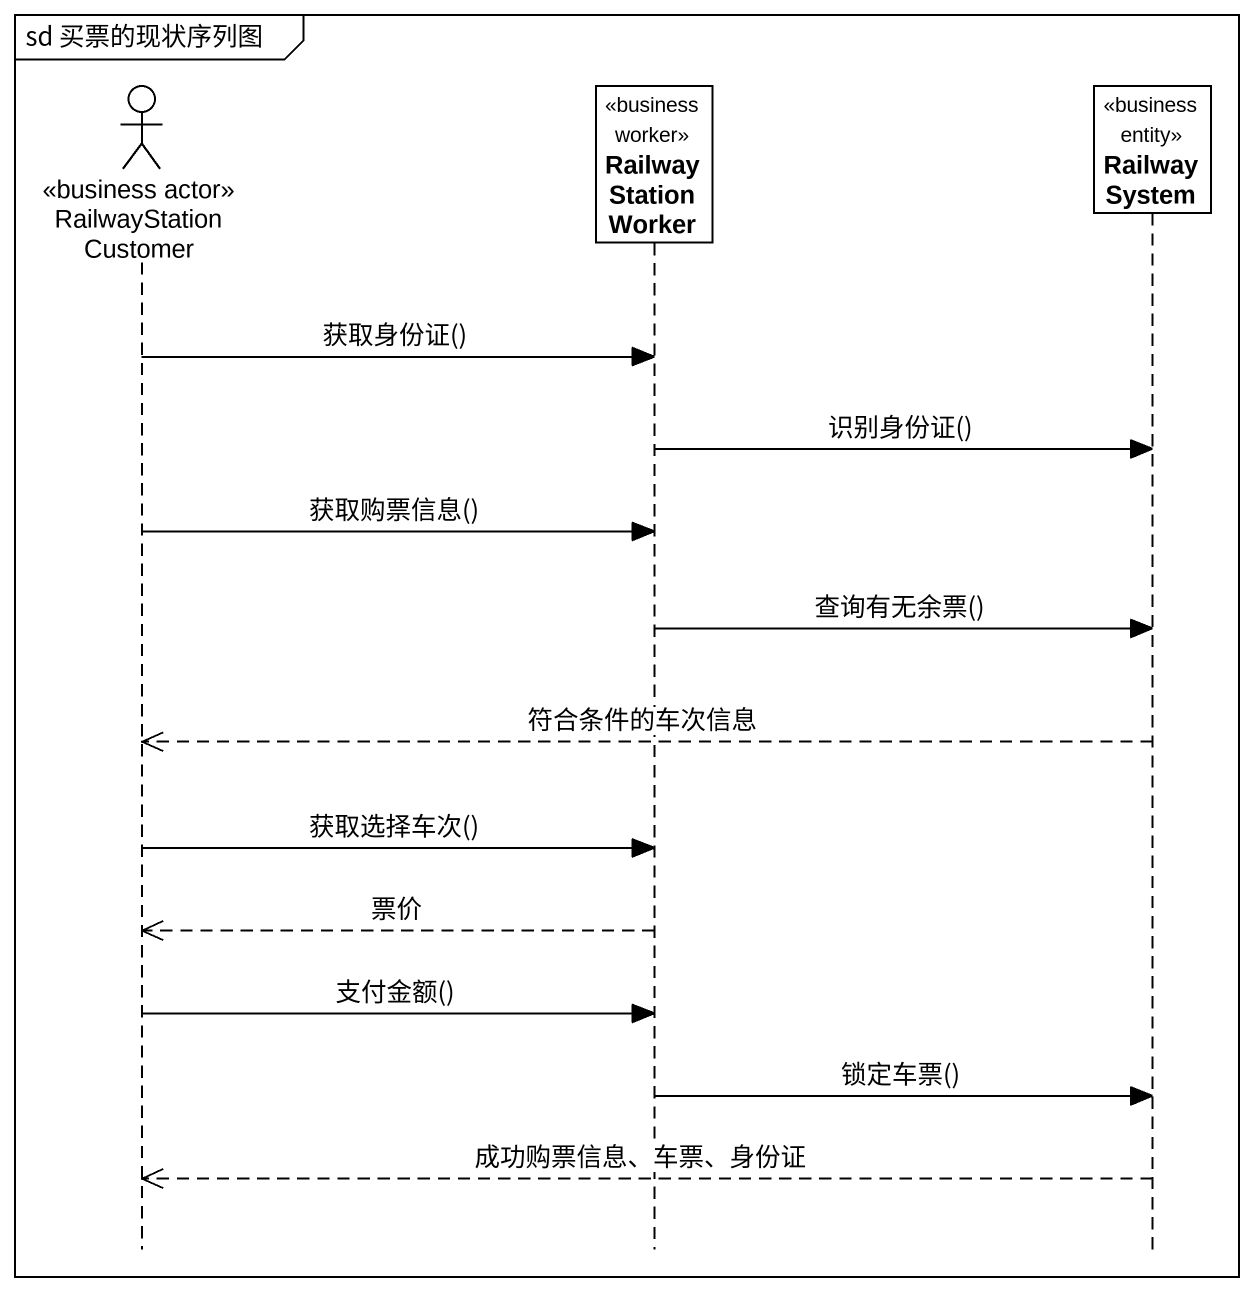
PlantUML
@startuml
mainframe sd 买票的现状序列图
hide footbox
actor RailwayStationCustomer <<business actor>>
participant RailwayStationWorker <<business worker>>
participant RailwaySystem <<business entity>>

RailwayStationCustomer -> RailwayStationWorker : 获取身份证()
RailwayStationWorker -> RailwaySystem : 识别身份证()
RailwayStationCustomer -> RailwayStationWorker : 获取购票信息()
RailwayStationWorker -> RailwaySystem : 查询有无余票()
RailwaySystem -->> RailwayStationCustomer : 符合条件的车次信息
RailwayStationCustomer -> RailwayStationWorker : 获取选择车次()
RailwayStationWorker -->> RailwayStationCustomer : 票价
RailwayStationCustomer -> RailwayStationWorker : 支付金额()
RailwayStationWorker -> RailwaySystem : 锁定车票()
RailwaySystem -->> RailwayStationCustomer : 成功购票信息、车票、身份证
@enduml
